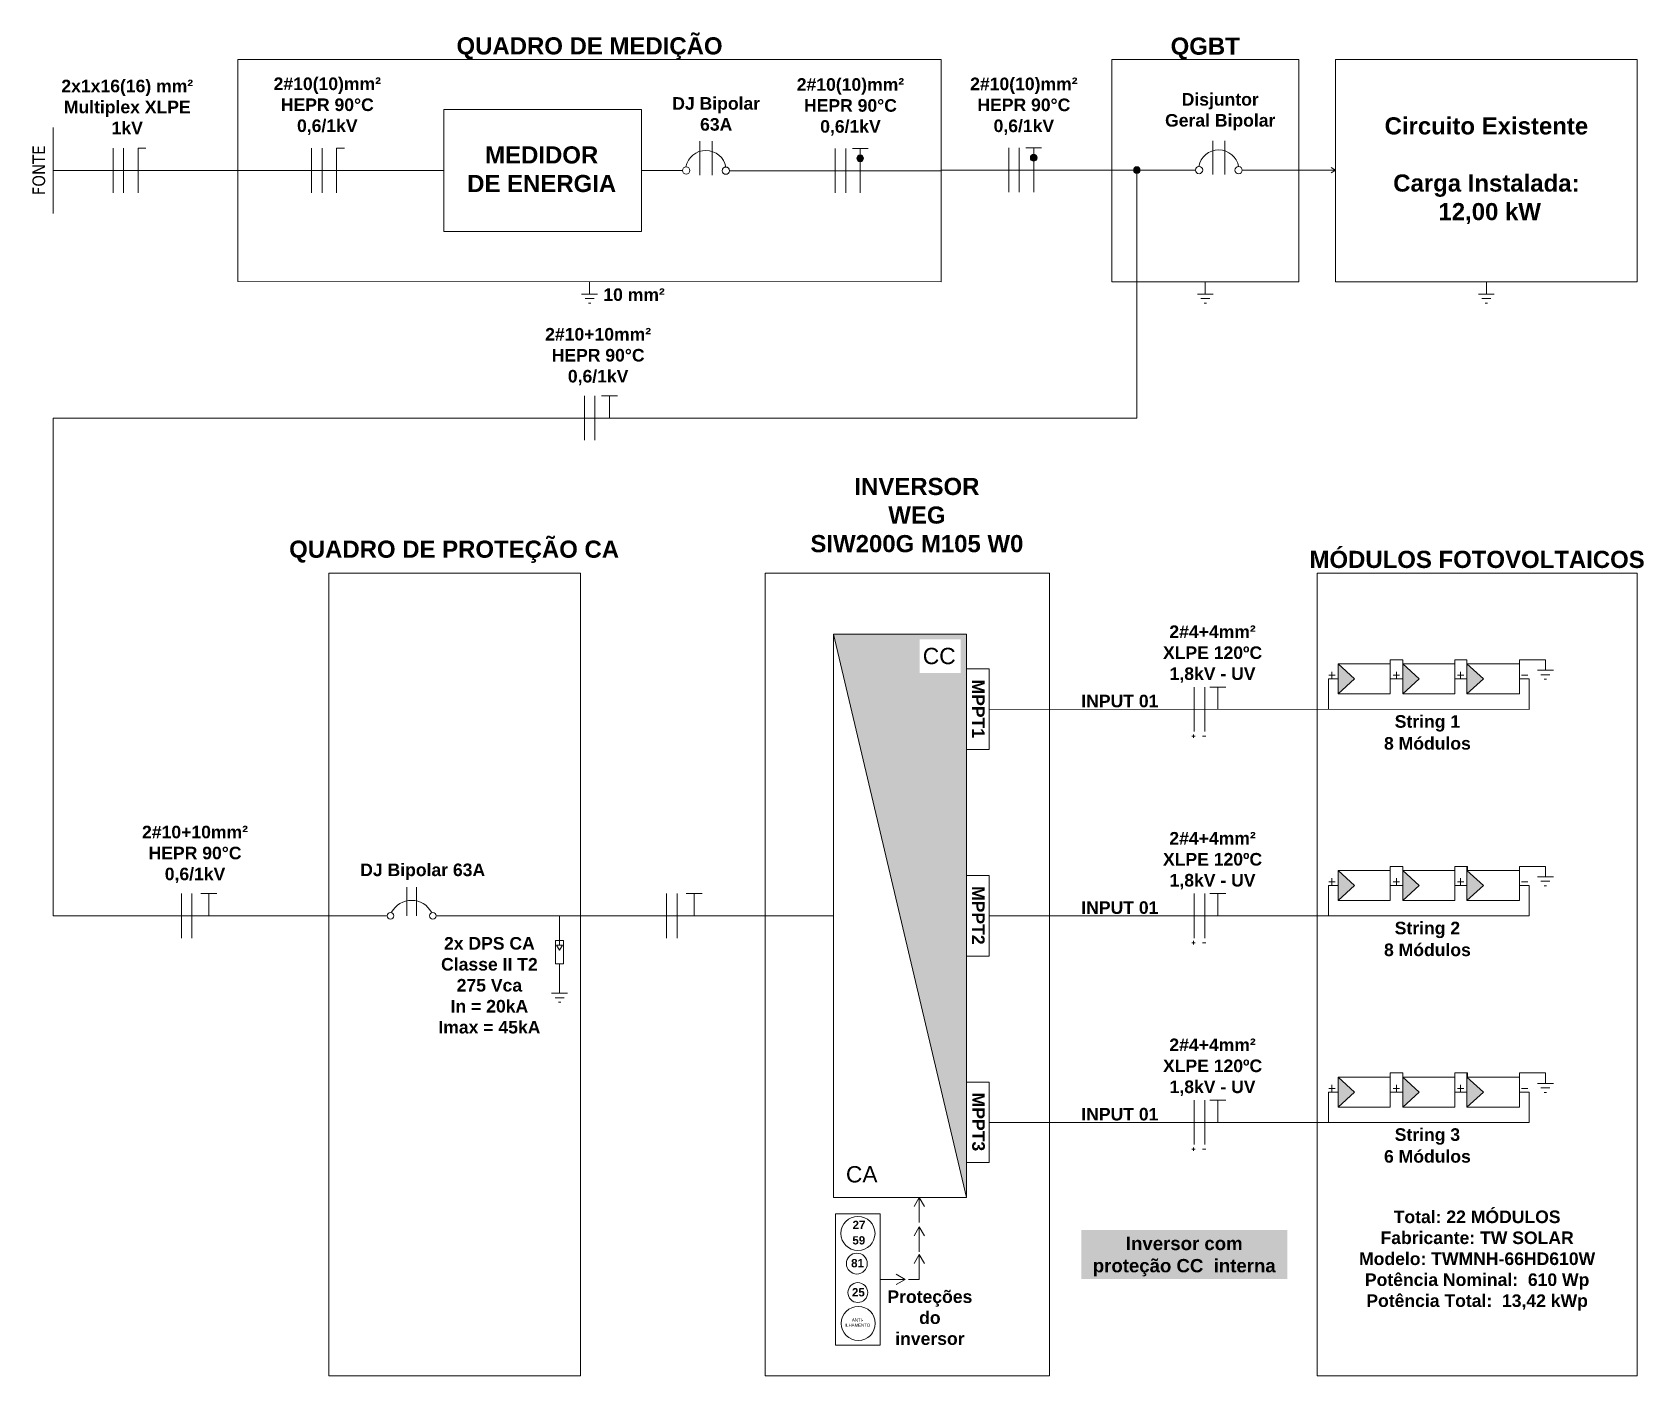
# Model space of a CAD drawing. Header units: millimetres. Extents: x 3949 to 5857, y -1969 to -943.
# Drawn here: x 4275.6 to 4336.1, y -1846.4 to -1796 of the extents above; entities that cross this region are included whole.
import ezdxf

# ---------------------------------------------------------------- set-up
doc = ezdxf.new("R2010")
doc.units = ezdxf.units.MM
doc.layers.add('DESENHO', color=7, linetype='Continuous', lineweight=0)
doc.styles.add('Annotative', font='arial.ttf')
doc.styles.add('PDF Arial', font='arial.ttf')
doc.styles.add('PDF Arial Bold', font='arialbd.ttf')
doc.styles.get("Standard").update_dxf_attribs({"font": 'arial.ttf'})

msp = doc.modelspace()

# ---------------------------------------------------------------- hatches: boundary and pattern name
at = {"layer": 'DESENHO', "lineweight": 0}
h = msp.add_hatch(color=256, dxfattribs=at)
h.dxf.hatch_style = 1
h.paths.add_polyline_path([(4306.706, -1800.598, 0.414214), (4306.581, -1800.723, 0.414214), (4306.706, -1800.848)])
h.paths.add_polyline_path([(4306.831, -1800.723, 0.414214), (4306.706, -1800.598), (4306.706, -1800.848, 0.414214)])
h = msp.add_hatch(color=256, dxfattribs=at)
h.dxf.hatch_style = 1
h.paths.add_polyline_path([(4313.221, -1800.575, 0.414214), (4313.096, -1800.7, 0.414214), (4313.221, -1800.825)])
h.paths.add_polyline_path([(4313.346, -1800.7, 0.414214), (4313.221, -1800.575), (4313.221, -1800.825, 0.414214)])
h = msp.add_hatch(color=256, dxfattribs=at)
h.dxf.hatch_style = 1
h.paths.add_polyline_path([(4317.218, -1801.164, 0.414214), (4317.093, -1801.039), (4317.093, -1801.289, 0.414214)])
h.paths.add_polyline_path([(4317.093, -1801.039, 0.414214), (4316.968, -1801.164, 0.414214), (4317.093, -1801.289)])
h = msp.add_hatch(color=256, dxfattribs=at)
h.dxf.hatch_style = 1
h.paths.add_polyline_path([(4310.694, -1818.592), (4305.703, -1818.592), (4310.694, -1839.746)])
h.paths.add_polyline_path([(4308.936, -1820.051), (4310.477, -1820.051), (4310.477, -1818.789), (4308.936, -1818.789)], flags=16)
h = msp.add_hatch(color=7, dxfattribs=at)
h.dxf.hatch_style = 1
h.paths.add_polyline_path([(4325.273, -1835.789), (4324.663, -1835.225), (4324.663, -1836.352)])
h.paths.add_polyline_path([(4327.088, -1835.225), (4327.088, -1836.352), (4327.698, -1835.789)])
h.paths.add_polyline_path([(4327.088, -1819.712), (4327.088, -1820.838), (4327.698, -1820.275)])
h.paths.add_polyline_path([(4324.663, -1819.712), (4324.663, -1820.838), (4325.273, -1820.275)])
h.paths.add_polyline_path([(4327.088, -1827.469), (4327.088, -1828.595), (4327.698, -1828.032)])
h.paths.add_polyline_path([(4325.273, -1828.032), (4324.663, -1827.469), (4324.663, -1828.595)])
h.paths.add_polyline_path([(4329.497, -1820.838), (4330.123, -1820.275), (4329.497, -1819.712)])
h = msp.add_hatch(color=7, dxfattribs=at)
h.dxf.hatch_style = 1
h.paths.add_polyline_path([(4329.497, -1828.595), (4330.123, -1828.032), (4329.497, -1827.469)])
h = msp.add_hatch(color=7, dxfattribs=at)
h.dxf.hatch_style = 1
h.paths.add_polyline_path([(4329.497, -1836.352), (4330.123, -1835.789), (4329.497, -1835.225)])

# ---------------------------------------------------------------- linework, layer by layer
for p, q in [((4276.388, -1802.794), (4276.388, -1799.569)), ((4278.638, -1802.016), (4278.638, -1800.347)), ((4279.034, -1802.016), (4279.034, -1800.347)), ((4279.577, -1802.016), (4279.577, -1800.347)), ((4279.577, -1800.347), (4279.874, -1800.347)), ((4286.093, -1802.016), (4286.093, -1800.347)), ((4286.489, -1802.016), (4286.489, -1800.347)), ((4287.032, -1802.016), (4287.032, -1800.347)), ((4287.032, -1800.347), (4287.329, -1800.347)), ((4300.681, -1801.35), (4300.681, -1800.083)), ((4301.137, -1801.35), (4301.137, -1800.083)), ((4305.768, -1802.021), (4305.768, -1800.352)), ((4306.163, -1802.021), (4306.163, -1800.352)), ((4306.41, -1800.352), (4306.706, -1800.352)), ((4306.706, -1802.021), (4306.706, -1800.352)), ((4306.706, -1800.352), (4307.003, -1800.352)), ((4312.282, -1801.999), (4312.282, -1800.33)), ((4312.677, -1801.999), (4312.677, -1800.33)), ((4312.924, -1800.33), (4313.221, -1800.33)), ((4313.221, -1801.999), (4313.221, -1800.33)), ((4313.221, -1800.33), (4313.517, -1800.33)), ((4319.945, -1801.333), (4319.945, -1800.066)), ((4320.401, -1801.333), (4320.401, -1800.066)), ((4324.564, -1801.164), (4324.397, -1801.062)), ((4324.397, -1801.272), (4324.564, -1801.164)), ((4296.345, -1811.31), (4296.345, -1809.641)), ((4296.741, -1811.31), (4296.741, -1809.641)), ((4296.987, -1809.641), (4297.284, -1809.641)), ((4297.284, -1810.476), (4297.284, -1809.641)), ((4297.284, -1809.641), (4297.581, -1809.641)), ((4319.25, -1822.246), (4319.25, -1820.577)), ((4319.645, -1822.246), (4319.645, -1820.577)), ((4320.437, -1820.577), (4319.844, -1820.577)), ((4320.141, -1821.412), (4320.141, -1820.577)), ((4319.163, -1822.421), (4319.291, -1822.421)), ((4319.227, -1822.357), (4319.227, -1822.485)), ((4319.558, -1822.421), (4319.686, -1822.421)), ((4281.202, -1830.003), (4281.202, -1828.334)), ((4281.598, -1830.003), (4281.598, -1828.334)), ((4282.235, -1828.334), (4281.939, -1828.334)), ((4282.235, -1829.169), (4282.235, -1828.334)), ((4282.532, -1828.334), (4282.235, -1828.334)), ((4299.431, -1830.003), (4299.431, -1828.334)), ((4299.826, -1830.003), (4299.826, -1828.334)), ((4300.464, -1828.334), (4300.168, -1828.334)), ((4300.464, -1829.169), (4300.464, -1828.334)), ((4300.761, -1828.334), (4300.464, -1828.334)), ((4319.25, -1830.003), (4319.25, -1828.334)), ((4319.645, -1830.003), (4319.645, -1828.334)), ((4320.437, -1828.334), (4319.844, -1828.334)), ((4320.141, -1829.169), (4320.141, -1828.334)), ((4295.41, -1830.1), (4295.41, -1829.169)), ((4319.163, -1830.178), (4319.291, -1830.178)), ((4319.227, -1830.114), (4319.227, -1830.242)), ((4319.558, -1830.178), (4319.686, -1830.178)), ((4319.25, -1837.76), (4319.25, -1836.091)), ((4319.645, -1837.76), (4319.645, -1836.091)), ((4320.437, -1836.091), (4319.844, -1836.091)), ((4320.141, -1836.926), (4320.141, -1836.091)), ((4319.163, -1837.935), (4319.291, -1837.935)), ((4319.227, -1837.871), (4319.227, -1837.999)), ((4319.558, -1837.935), (4319.686, -1837.935)), ((4308.924, -1839.746), (4308.73, -1840.082)), ((4308.924, -1840.685), (4308.924, -1839.746)), ((4308.924, -1839.746), (4309.118, -1840.082)), ((4308.924, -1840.846), (4308.73, -1841.182)), ((4308.924, -1841.785), (4308.924, -1840.846)), ((4308.924, -1840.846), (4309.118, -1841.182)), ((4308.924, -1841.887), (4308.73, -1842.223)), ((4308.924, -1842.826), (4308.924, -1841.887)), ((4308.924, -1841.887), (4309.118, -1842.223)), ((4308.388, -1842.826), (4308.052, -1842.632)), ((4307.448, -1842.826), (4308.388, -1842.826)), ((4308.388, -1842.826), (4308.052, -1843.02)), ((4308.924, -1842.826), (4308.514, -1842.826))]:
    msp.add_line(p, q, dxfattribs=at)
at = {"layer": 'DESENHO', "color": 5, "lineweight": 0}
for p, q in [((4276.388, -1801.182), (4291.066, -1801.182)), ((4300.032, -1801.182), (4298.49, -1801.182)), ((4309.743, -1801.187), (4301.792, -1801.187)), ((4309.743, -1801.164), (4319.296, -1801.164)), ((4317.093, -1801.164), (4317.093, -1810.476)), ((4321.056, -1801.164), (4324.564, -1801.164)), ((4276.388, -1810.476), (4317.093, -1810.476)), ((4276.388, -1810.476), (4276.388, -1829.169)), ((4324.663, -1820.275), (4324.302, -1820.275)), ((4324.302, -1820.275), (4324.302, -1821.417)), ((4331.829, -1820.275), (4331.468, -1820.275)), ((4331.829, -1820.275), (4331.829, -1821.417)), ((4311.548, -1821.412), (4331.829, -1821.417)), ((4324.663, -1828.032), (4324.302, -1828.032)), ((4324.302, -1828.032), (4324.302, -1829.174)), ((4331.829, -1828.032), (4331.468, -1828.032)), ((4331.829, -1828.032), (4331.829, -1829.174)), ((4276.388, -1829.169), (4288.931, -1829.169)), ((4290.772, -1829.169), (4305.703, -1829.169)), ((4311.548, -1829.169), (4331.829, -1829.169)), ((4324.663, -1835.789), (4324.302, -1835.789)), ((4324.302, -1835.789), (4324.302, -1836.931)), ((4331.829, -1835.789), (4331.468, -1835.789)), ((4331.829, -1835.789), (4331.829, -1836.931)), ((4311.548, -1836.926), (4331.829, -1836.926))]:
    msp.add_line(p, q, dxfattribs=at)
at = {"layer": 'DESENHO', "color": 3, "lineweight": 0}
for p, q in [((4296.536, -1805.82), (4296.536, -1805.355)), ((4319.667, -1805.82), (4319.667, -1805.358)), ((4330.227, -1805.82), (4330.227, -1805.358)), ((4296.494, -1806.16), (4296.579, -1806.16)), ((4319.624, -1806.159), (4319.709, -1806.159)), ((4330.184, -1806.159), (4330.269, -1806.159)), ((4332.403, -1820.286), (4332.488, -1820.286)), ((4332.403, -1828.043), (4332.488, -1828.043)), ((4295.368, -1832.413), (4295.452, -1832.413)), ((4332.403, -1835.8), (4332.488, -1835.8))]:
    msp.add_line(p, q, dxfattribs=at)
at = {"layer": 'DESENHO', "color": 18, "lineweight": 0, "true_color": 0x000000}
for p, q in [((4295.41, -1830.1), (4295.41, -1830.265)), ((4295.299, -1830.265), (4295.41, -1830.453)), ((4295.299, -1830.265), (4295.521, -1830.265)), ((4295.41, -1830.453), (4295.521, -1830.265))]:
    msp.add_line(p, q, dxfattribs=at)
at = {"layer": 'DESENHO', "lineweight": 0}
for points in [[(4309.743, -1805.358), (4283.33, -1805.353), (4283.33, -1797.011), (4309.743, -1797.016)], [(4316.158, -1797.016), (4323.176, -1797.016), (4323.176, -1805.358), (4316.158, -1805.358)], [(4335.89, -1797.016), (4324.564, -1797.016), (4324.564, -1805.358), (4335.89, -1805.358)], [(4298.49, -1798.895), (4291.066, -1798.895), (4291.066, -1803.469), (4298.49, -1803.469)], [(4296.193, -1846.441), (4286.745, -1846.441), (4286.745, -1816.296), (4296.193, -1816.296)], [(4323.868, -1816.296), (4335.89, -1816.296), (4335.89, -1846.441), (4323.868, -1846.441)], [(4310.694, -1818.592), (4305.703, -1818.592), (4305.703, -1839.746), (4310.694, -1839.746)], [(4326.619, -1820.838), (4324.663, -1820.838), (4324.663, -1819.712), (4326.619, -1819.712)], [(4329.044, -1820.838), (4327.088, -1820.838), (4327.088, -1819.712), (4329.044, -1819.712)], [(4331.468, -1820.838), (4329.497, -1820.838), (4329.497, -1819.712), (4331.468, -1819.712)], [(4310.694, -1819.9), (4311.548, -1819.9), (4311.548, -1822.924), (4310.694, -1822.924)], [(4310.694, -1827.657), (4311.548, -1827.657), (4311.548, -1830.681), (4310.694, -1830.681)], [(4326.619, -1828.595), (4324.663, -1828.595), (4324.663, -1827.469), (4326.619, -1827.469)], [(4329.044, -1828.595), (4327.088, -1828.595), (4327.088, -1827.469), (4329.044, -1827.469)], [(4331.468, -1828.595), (4329.497, -1828.595), (4329.497, -1827.469), (4331.468, -1827.469)], [(4310.694, -1835.414), (4311.548, -1835.414), (4311.548, -1838.438), (4310.694, -1838.438)], [(4326.619, -1836.352), (4324.663, -1836.352), (4324.663, -1835.225), (4326.619, -1835.225)], [(4329.044, -1836.352), (4327.088, -1836.352), (4327.088, -1835.225), (4329.044, -1835.225)], [(4331.468, -1836.352), (4329.497, -1836.352), (4329.497, -1835.225), (4331.468, -1835.225)], [(4307.448, -1840.359), (4305.78, -1840.359), (4305.78, -1845.288), (4307.448, -1845.288)]]:
    msp.add_lwpolyline(points, close=True, dxfattribs=at)
at = {"layer": 'DESENHO', "color": 3, "lineweight": 0}
for points in [[(4296.239, -1805.82), (4296.536, -1805.82), (4296.834, -1805.82)], [(4319.37, -1805.82), (4319.667, -1805.82), (4319.964, -1805.82)], [(4329.93, -1805.82), (4330.227, -1805.82), (4330.524, -1805.82)], [(4296.367, -1805.99), (4296.536, -1805.99), (4296.706, -1805.99)], [(4319.497, -1805.99), (4319.667, -1805.99), (4319.837, -1805.99)], [(4330.057, -1805.99), (4330.227, -1805.99), (4330.397, -1805.99)], [(4327.088, -1819.712), (4327.088, -1819.555), (4326.619, -1819.555), (4326.619, -1819.712)], [(4327.088, -1819.712), (4327.088, -1819.555), (4326.619, -1819.555), (4326.619, -1819.712)], [(4329.497, -1819.712), (4329.497, -1819.555), (4329.044, -1819.555), (4329.044, -1819.712)], [(4331.468, -1819.555), (4331.468, -1819.555), (4332.446, -1819.555), (4332.446, -1819.946)], [(4331.468, -1819.555), (4331.468, -1819.555), (4331.468, -1819.555), (4331.468, -1819.712)], [(4332.149, -1819.946), (4332.446, -1819.946), (4332.743, -1819.946)], [(4332.276, -1820.116), (4332.446, -1820.116), (4332.616, -1820.116)], [(4327.088, -1827.469), (4327.088, -1827.312), (4326.619, -1827.312), (4326.619, -1827.469)], [(4327.088, -1827.469), (4327.088, -1827.312), (4326.619, -1827.312), (4326.619, -1827.469)], [(4329.513, -1827.469), (4329.513, -1827.312), (4329.044, -1827.312), (4329.044, -1827.469)], [(4329.497, -1827.469), (4329.497, -1827.312), (4329.044, -1827.312), (4329.044, -1827.469)], [(4331.468, -1827.312), (4331.468, -1827.312), (4332.446, -1827.312), (4332.446, -1827.703)], [(4331.468, -1827.312), (4331.468, -1827.312), (4331.468, -1827.312), (4331.468, -1827.469)], [(4332.149, -1827.703), (4332.446, -1827.703), (4332.743, -1827.703)], [(4332.276, -1827.873), (4332.446, -1827.873), (4332.616, -1827.873)], [(4295.113, -1832.073), (4295.41, -1832.073), (4295.707, -1832.073)], [(4295.24, -1832.243), (4295.41, -1832.243), (4295.58, -1832.243)], [(4327.088, -1835.225), (4327.088, -1835.069), (4326.619, -1835.069), (4326.619, -1835.225)], [(4327.088, -1835.225), (4327.088, -1835.069), (4326.619, -1835.069), (4326.619, -1835.225)], [(4329.513, -1835.225), (4329.513, -1835.069), (4329.044, -1835.069), (4329.044, -1835.225)], [(4329.497, -1835.225), (4329.497, -1835.069), (4329.044, -1835.069), (4329.044, -1835.225)], [(4331.468, -1835.069), (4331.468, -1835.069), (4332.446, -1835.069), (4332.446, -1835.46)], [(4331.468, -1835.069), (4331.468, -1835.069), (4331.468, -1835.069), (4331.468, -1835.225)], [(4332.149, -1835.46), (4332.446, -1835.46), (4332.743, -1835.46)], [(4332.276, -1835.63), (4332.446, -1835.63), (4332.616, -1835.63)]]:
    msp.add_lwpolyline(points, dxfattribs=at)
at = {"layer": 'DESENHO'}
msp.add_lwpolyline([(4303.132, -1816.296), (4313.82, -1816.296), (4313.82, -1846.441), (4303.132, -1846.441)], close=True, dxfattribs=at)
at = {"layer": 'DESENHO', "lineweight": 0}
for points in [[(4310.694, -1839.746), (4305.703, -1818.592), (4305.703, -1839.746)], [(4324.304, -1820.134), (4324.545, -1820.134)], [(4324.424, -1820.003), (4324.424, -1820.265)], [(4326.728, -1820.134), (4326.969, -1820.134)], [(4326.849, -1820.003), (4326.849, -1820.265)], [(4329.137, -1820.134), (4329.378, -1820.134)], [(4329.258, -1820.003), (4329.258, -1820.265)], [(4331.541, -1820.134), (4331.782, -1820.134)], [(4324.304, -1827.891), (4324.545, -1827.891)], [(4324.424, -1827.76), (4324.424, -1828.022)], [(4326.728, -1827.891), (4326.969, -1827.891)], [(4326.849, -1827.76), (4326.849, -1828.022)], [(4329.044, -1828.032), (4329.497, -1828.032)], [(4329.137, -1827.891), (4329.378, -1827.891)], [(4329.258, -1827.76), (4329.258, -1828.022)], [(4331.541, -1827.891), (4331.782, -1827.891)], [(4295.41, -1830.97), (4295.41, -1832.073)], [(4324.424, -1835.516), (4324.424, -1835.779)], [(4326.849, -1835.516), (4326.849, -1835.779)], [(4329.258, -1835.516), (4329.258, -1835.779)], [(4324.304, -1835.648), (4324.545, -1835.648)], [(4326.728, -1835.648), (4326.969, -1835.648)], [(4329.044, -1835.789), (4329.497, -1835.789)], [(4329.137, -1835.648), (4329.378, -1835.648)], [(4331.541, -1835.648), (4331.782, -1835.648)]]:
    msp.add_lwpolyline(points, dxfattribs=at)
at = {"layer": 'DESENHO', "color": 18, "lineweight": 0, "true_color": 0x000000}
for points in [[(4324.663, -1820.838), (4325.273, -1820.275), (4324.663, -1819.712)], [(4327.088, -1820.838), (4327.698, -1820.275), (4327.088, -1819.712)], [(4329.497, -1820.838), (4330.123, -1820.275), (4329.497, -1819.712)], [(4324.663, -1828.595), (4325.273, -1828.032), (4324.663, -1827.469)], [(4327.088, -1828.595), (4327.698, -1828.032), (4327.088, -1827.469)], [(4329.497, -1828.595), (4330.123, -1828.032), (4329.497, -1827.469)], [(4324.663, -1836.352), (4325.273, -1835.789), (4324.663, -1835.225)], [(4327.088, -1836.352), (4327.698, -1835.789), (4327.088, -1835.225)], [(4329.497, -1836.352), (4330.123, -1835.789), (4329.497, -1835.225)]]:
    msp.add_lwpolyline(points, dxfattribs=at)
at = {"layer": 'DESENHO', "color": 5, "lineweight": 0}
for points in [[(4326.619, -1820.275), (4327.088, -1820.275)], [(4329.044, -1820.275), (4329.497, -1820.275)], [(4326.619, -1828.032), (4327.088, -1828.032)], [(4326.619, -1835.789), (4327.088, -1835.789)]]:
    msp.add_lwpolyline(points, dxfattribs=at)
at = {"layer": 'DESENHO', "color": 7, "lineweight": 0}
for points in [[(4289.671, -1828.099), (4289.671, -1829.169)], [(4290.033, -1828.099), (4290.033, -1829.169)]]:
    msp.add_lwpolyline(points, dxfattribs=at)
at = {"layer": 'DESENHO', "color": 0, "lineweight": 0}
msp.add_lwpolyline([(4295.559, -1830.1), (4295.559, -1830.97), (4295.261, -1830.97), (4295.261, -1830.1)], close=True, dxfattribs=at)
at = {"layer": 'DESENHO', "lineweight": 0}
for centre, radius in [((4300.169, -1801.182), 0.137), ((4306.706, -1800.723), 0.125), ((4313.221, -1800.7), 0.125), ((4317.093, -1801.164), 0.125), ((4319.433, -1801.164), 0.137), ((4320.919, -1801.17), 0.137), ((4301.655, -1801.187), 0.137), ((4306.619, -1841.096), 0.641), ((4306.578, -1842.229), 0.392), ((4306.614, -1843.317), 0.372), ((4306.633, -1844.474), 0.639)]:
    msp.add_circle(centre, radius, dxfattribs=at)
at = {"layer": 'DESENHO', "color": 7, "lineweight": 0}
for centre in [(4289.056, -1829.169), (4290.647, -1829.169)]:
    msp.add_circle(centre, 0.125, dxfattribs=at)
at = {"layer": 'DESENHO', "lineweight": 0}
for centre in [(4300.907, -1801.189), (4320.171, -1801.172)]:
    msp.add_arc(centre, 0.763, 10.54292, 169.09877, dxfattribs=at)
at = {"layer": 'DESENHO', "color": 7, "lineweight": 0}
msp.add_arc((4289.852, -1829.442), 0.852, 28.32219, 151.67781, dxfattribs=at)

# ---------------------------------------------------------------- texts
at = {"layer": 'DESENHO', "lineweight": 0, "attachment_point": 9, "style": 'PDF Arial'}
for s, width, gutter_width, heights, insert, char_height in [('\\pxqc;{\\fArial|b1|i0|c0|p34;QUADRO DE MEDIÇÃO}', 26.41348, 18.41, [2.491], (4309.743, -1797.016), 0.64396), ('\\pxqc;{\\fArial|b1|i0|c0|p34;QGBT}', 7.00024, 25.896, [0.713], (4323.165, -1797.016), 0.64396), ('\\pxqc;{\\fArial|b1|i0|c0|p34;2#10(10)mm²\\PHEPR 90°C\\P0,6/1kV}', 5.84228, 12.5, [2.858], (4289.606, -1799.841), 0.47231), ('\\pxqc;{\\fArial|b1|i0|c0|p34;2#10(10)mm²\\PHEPR 90°C\\P0,6/1kV}', 5.84228, 12.5, [2.858], (4309.259, -1799.867), 0.47231), ('\\pxqc;{\\fArial|b1|i0|c0|p34;2#10(10)mm²\\PHEPR 90°C\\P0,6/1kV}', 5.84228, 12.5, [2.858], (4315.773, -1799.845), 0.47231), ('\\pxqc;{\\fArial|b1|i0|c0|p34;QUADRO DE PROTEÇÃO CA}', 11.76968, 3.948, [2.702], (4297.334, -1815.917), 0.64396), ('\\pxqc;{\\fArial|b1|i0|c0|p34;MÓDULOS FOTOVOLTAICOS}', 12.02187, 3.948, [7.509], (4335.89, -1816.116), 0.64396), ('\\pxqc;{\\fArial|b1|i0|c0|p34;2#4+4mm²\\PXLPE 120ºC\\P1,8kV - UV}', 6.73784, 12.5, [3.186], (4323.31, -1820.418), 0.47231), ('\\pxqc;{\\fArial|b1|i0|c0|p34;2#4+4mm²\\PXLPE 120ºC\\P1,8kV - UV}', 6.73784, 12.5, [3.186], (4323.31, -1828.175), 0.47231), ('\\pxqc;{\\fArial|b1|i0|c0|p34;2x DPS CA\\PClasse II T2\\P275 Vca\\PIn = 20kA\\PImax = 45kA}', 3.9314, 12.5, [0], (4294.74, -1833.594), 0.47231), ('\\pxqc;{\\fArial|b1|i0|c0|p34;2#4+4mm²\\PXLPE 120ºC\\P1,8kV - UV}', 6.73784, 12.5, [3.186], (4323.31, -1835.932), 0.47231), ('\\pxqc;{\\fArial|b1|i0|c0|p34;Proteções \\Pdo inversor}', 1.56579, 12.5, [0], (4310.104, -1845.289), 0.47231)]:
    msp.add_mtext_dynamic_manual_height_columns(s, width=width, gutter_width=gutter_width, heights=heights, dxfattribs=dict(at, insert=insert, char_height=char_height))
at = {"layer": 'DESENHO', "lineweight": 0}
for s, insert, char_height, width, attachment_point, style in [('\\pxqc;{\\fArial|b1|i0|c0|p34;2x1x16(16) mm²\\PMultiplex XLPE \\P1kV }', (4274.941, -1797.772), 0.4723, 8.45795, 1, 'PDF Arial'), ('\\pxqc;{\\fArial|b1|i0|c0|p34;DJ Bipolar \\P63A}', (4303.99, -1799.692), 0.47231, 5.3936, 9, 'PDF Arial'), ('\\pxqc;{\\fArial|b1|i0|c0|p34;Disjuntor \\PGeral Bipolar}', (4323.245, -1799.675), 0.47231, 6.03391, 9, 'PDF Arial'), ('\\pxqc;{\\fArial|b1|i0|c0|p34;Circuito Existente\\P\\PCarga Instalada:\\P 12,00 kW }', (4330.227, -1801.187), 0.64396, 11.3255, 5, 'PDF Arial'), ('\\pxqc;{\\fArial|b1|i0|c0|p34;MEDIDOR DE ENERGIA}', (4297.603, -1801.999), 0.64396, 5.72787, 9, 'PDF Arial'), ('\\pxqc;{\\fArial|b1|i0|c0|p34;INVERSOR\\PWEG\\PSIW200G M105 W0}', (4303.589, -1815.523), 0.64396, 10.49124, 7, 'PDF Arial'), ('\\pxqc;{\\fArial|b1|i0|c0|p34;INPUT 01}', (4319.047, -1821.346), 0.47231, 5.17942, 9, 'PDF Arial'), ('\\pxqc;{\\fArial|b1|i0|c0|p34;String 1}', (4330.507, -1822.252), 0.47231, 4.98963, 9, 'PDF Arial'), ('\\pxqc;{\\fArial|b1|i0|c0|p34;8 Módulos}', (4330.507, -1822.936), 0.47231, 4.98963, 9, 'PDF Arial'), ('\\pxqc;{\\fArial|b1|i0|c0|p34;DJ Bipolar 63A}', (4293.285, -1827.821), 0.47231, 6.03391, 9, 'PDF Arial'), ('\\pxqc;{\\fArial|b1|i0|c0|p34;INPUT 01}', (4319.047, -1829.103), 0.47231, 5.17942, 9, 'PDF Arial'), ('\\pxqc;{\\fArial|b1|i0|c0|p34;String 2}', (4330.507, -1830.009), 0.47231, 4.98963, 9, 'PDF Arial'), ('\\pxqc;{\\fArial|b1|i0|c0|p34;8 Módulos}', (4330.507, -1830.689), 0.47231, 4.98963, 9, 'PDF Arial'), ('\\pxqc;{\\fArial|b1|i0|c0|p34;INPUT 01}', (4319.047, -1836.86), 0.47231, 5.17942, 9, 'PDF Arial'), ('\\pxqc;{\\fArial|b1|i0|c0|p34;String 3}', (4330.507, -1837.766), 0.47231, 4.98963, 9, 'PDF Arial'), ('\\pxqc;{\\fArial|b1|i0|c0|p34;6 Módulos}', (4330.507, -1838.446), 0.47231, 4.98963, 9, 'PDF Arial'), ('\\pxqc,t12;{\\fArial|b1|i0|c0|p34;Total: 22 MÓDULOS \\P\\ptz;Fabricante: TW SOLAR\\PModelo: TWMNH-66HD610W\\PPotência Nominal:  610 Wp\\PPotência Total:  13,42 kWp}', (4335.89, -1844), 0.47231, 12.02187, 9, 'Annotative')]:
    msp.add_mtext(s, dxfattribs=dict(at, insert=insert, char_height=char_height, width=width, attachment_point=attachment_point, style=style))
at = {"layer": 'DESENHO', "lineweight": 0, "insert": (4275.85, -1802.11), "char_height": 0.47332, "attachment_point": 4, "rotation": 90}
msp.add_mtext('{\\fTahoma|b0|i0|c0|p34;FONTE}', dxfattribs=at)
at = {"layer": 'DESENHO', "color": 3, "lineweight": 0, "insert": (4300.906, -1806.086), "char_height": 0.47231, "width": 5.3936, "attachment_point": 9, "style": 'PDF Arial'}
msp.add_mtext('\\pxqc;{\\fArial|b1|i0|c0|p34;10 mm²}', dxfattribs=at)
at = {"layer": 'DESENHO', "char_height": 0.4723, "width": 3.99972, "attachment_point": 1, "style": 'PDF Arial Bold'}
for insert in [(4294.859, -1807.094), (4279.716, -1825.787)]:
    msp.add_mtext('\\pxqc;2#10+10mm²\\PHEPR 90°C\\P0,6/1kV', dxfattribs=dict(at, insert=insert))
at = {"layer": 'DESENHO', "lineweight": 0, "char_height": 0.6122, "attachment_point": 9, "style": 'PDF Arial'}
for s, insert in [('CC', (4310.29, -1819.727)), ('CA', (4307.356, -1839.191))]:
    msp.add_mtext(s, dxfattribs=dict(at, insert=insert))
at = {"layer": 'DESENHO', "lineweight": 0, "char_height": 0.47231, "attachment_point": 9, "rotation": 270, "style": 'PDF Arial'}
for s, insert in [('\\pxi4.60266;{\\fArial|b1|i0|c0|p34;MPPT1}', (4310.905, -1822.494)), ('\\pxi4.60266;{\\fArial|b1|i0|c0|p34;MPPT2}', (4310.905, -1830.251)), ('\\pxi4.60266;{\\fArial|b1|i0|c0|p34;MPPT3}', (4310.905, -1838.008))]:
    msp.add_mtext_dynamic_manual_height_columns(s, width=5.13617, gutter_width=27.451, heights=[1.382], dxfattribs=dict(at, insert=insert))
at = {"layer": 'DESENHO', "lineweight": 0, "char_height": 0.31036, "attachment_point": 3}
for s, width, heights, insert in [('\\pxql;{\\fArial|b1|i0|c0|p34;27}', 3.9314, [0.102], (4310.348, -1840.622)), ('\\pxql;{\\fArial|b1|i0|c0|p34;59}', 3.9314, [0.102], (4310.342, -1841.2)), ('\\pxql;{\\fArial|b1|i0|c0|p34;81}', 3.9314, [0.102], (4310.294, -1842.057)), ('\\pxql;{\\fArial|b1|i0|c0|p34;25}', 3.9314, [0.102], (4310.326, -1843.151)), ('\\pxqc;{\\H0.375x;ANTI-\\PILHAMENTO}', 1.94381, [0.999], (4307.576, -1844.288))]:
    msp.add_mtext_dynamic_manual_height_columns(s, width=width, gutter_width=12.5, heights=heights, dxfattribs=dict(at, insert=insert))
at = {"layer": 'DESENHO', "insert": (4315.258, -1841.223), "char_height": 0.5, "attachment_point": 1, "style": 'PDF Arial', "bg_fill": 1, "box_fill_scale": 1.5, "bg_fill_color": 1, "bg_fill_transparency": 0}
msp.add_mtext_dynamic_manual_height_columns('\\pxqc;{\\fArial|b1|i0|c0|p34;\\C255;\\c16777215;Inversor com proteção CC  interna}', width=7.23812, gutter_width=55.221, heights=[0], dxfattribs=at)

doc.saveas('drawing.dxf')
